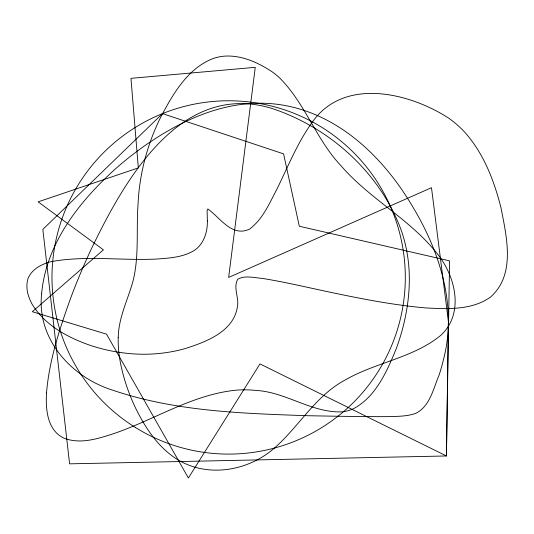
<?xml version="1.0" encoding="UTF-8"?>
<svg xmlns="http://www.w3.org/2000/svg" width="534" height="534" viewBox="0 0 534 534"><rect width="100%" height="100%" fill="white"/><g stroke="black" fill="none" stroke-linecap="round" stroke-linejoin="round"><path stroke-width="0.8" d="M118.228 337.294C117.694 353.188 121.165 368.921 125.944 383.986A198.161 198.161 0 0 0 134.708 406.227C144.454 426.633 157.39 446.638 176.741 459.093A72.277 72.277 0 0 0 194.736 467.157C211.01 471.869 228.619 470.814 244.559 465.328A91.741 91.741 0 0 0 256.06 460.455A90.4 90.4 0 0 0 271.572 450.489C297.999 428.722 314.553 396.054 345.631 379.734C376.076 362.259 413.256 357.934 440.797 335.339C464.747 313.411 455.355 275.698 436.999 253.39C414.19 224.554 381.977 205.59 355.404 180.666A194.756 194.756 0 0 1 340.999 165.754C316.035 139.394 305.041 102.895 279.142 77.457A75.621 75.621 0 0 0 271.706 71.529C258.049 62.545 242.109 55.322 225.421 56.077A46.218 46.218 0 0 0 213.313 58.453C187.821 68.185 173.203 93.664 161.028 116.545C147.424 143.773 139.394 173.75 138.052 204.175C136.11 229.94 139.401 256.307 132.879 281.578C127.686 300.055 118.615 317.743 118.228 337.294M448.393 321.381L446.437 455.969L69.594 463.839L42.84 229.393L162.51 113.615L283.581 153.865L299.32 226.242L449.581 260.859L446.437 455.969L259.978 363.921L188.389 478.003L106.54 334.157L32.32 311.702L103.422 249.845L38.121 201.859L138.326 167.896L130.957 78.338L255.259 67.324L228.645 277.44L431.485 187.694L448.393 321.381M41.652 293.446C36.499 338.71 70.995 376.957 112.24 390.027C174.892 411.414 241.955 413.456 307.517 415.712C333.944 416.206 360.37 416.694 386.796 416.647C396.502 416.32 406.541 416.66 415.812 413.349C429.983 406.281 433.348 388.538 439.061 375.168A192.107 192.107 0 0 0 443.774 358.334C456.997 306.75 440.176 252.862 413.683 208.4C386.429 161.495 344.577 118.808 290.049 106.52A137.972 137.972 0 0 0 266.586 103.369C222.738 101.266 181.059 120.53 145.782 144.988A329.431 329.431 0 0 0 116.732 167.729C80.073 200.477 46.258 242.776 41.652 293.446M46.531 392.864C45.55 408.924 47.092 429.897 63.519 437.94C79.653 444.595 97.455 438.895 113.188 433.795C154.733 419.797 192.961 393.999 237.436 390.054A110.999 110.999 0 0 1 255.899 390.427C286.097 391.983 312.01 413.269 342.454 411.834A36.692 36.692 0 0 0 353.795 408.557C376.063 396.462 386.89 371.43 396.088 349.089A219.467 219.467 0 0 0 403.484 325.193C408.917 303.105 411.026 280.01 407.802 257.415A149.373 149.373 0 0 0 402.055 232.61C381.503 173.951 330.112 127.526 271.586 108.335C180.152 80.634 124.489 180.445 91.594 248.363A659.196 659.196 0 0 0 70.381 298.88C59.494 329.304 49.175 360.463 46.531 392.864M207.366 220.909C207.593 231.536 204.288 242.61 195.738 249.471C184.397 257.194 170.346 258.042 157.083 259.023C121.532 260.792 85.56 255.179 50.336 261.787C41.151 264.437 31.82 269.223 28.008 278.548C25.372 287.085 27.741 295.963 31.786 303.639C44.529 325.106 67.684 337.575 90.6 345.485A174.631 174.631 0 0 0 132.172 353.788A153.799 153.799 0 0 0 185.345 348.548C206.024 341.873 233.071 331.881 237.29 307.551C239.612 298.212 232.784 287.786 237.757 279.235C244.986 275.05 253.87 277.813 261.68 278.307C284.816 281.965 307.597 287.486 330.506 292.292C362.012 298.94 393.691 305.121 425.812 307.931C447.585 309.012 471.682 310.347 490.399 297.151C515.897 274.856 506.632 236.929 501.032 208.026C494.377 181.5 484.311 154.993 466.322 133.987A99.264 99.264 0 0 0 448.513 118.041C409.044 92.509 343.322 76.709 311.829 122.847C297.298 143.085 288.12 166.434 277.153 188.649C269.57 202.987 262.988 219.013 249.652 229.046C231.95 237.61 220.168 217.638 207.846 208.961L207.105 210.73L207.366 220.909M135.649 427.641A176.667 176.667 0 0 0 405.226 282.873A176.667 176.667 0 0 0 145.061 121.792A176.667 176.667 0 0 0 135.649 427.641"/></g></svg>
